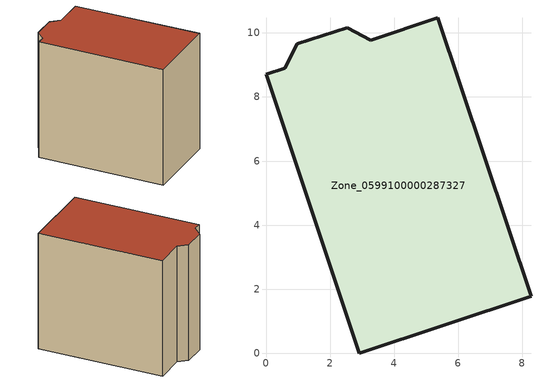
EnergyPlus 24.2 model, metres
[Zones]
Zone_0599100000287327
 floor ground (C_G): 0.58,8.9 0.97,9.67 2.54,10.17 3.27,9.78 5.36,10.47 8.28,1.77 2.91,0 0,8.71 z0
 wall outside (C_F): 2.91,0 8.28,1.77 5.36,10.47 3.27,9.78 2.54,10.17 0.97,9.67 0.58,8.9 0,8.71 2.91,0 z0:8.75
 roof outside (C_R): 0.97,9.67 0.58,8.9 0,8.71 2.91,0 8.28,1.77 5.36,10.47 3.27,9.78 2.54,10.17 z8.75
[BUILDING]
Pand.0599100000287327: North Axis=0; Terrain=City; Loads Convergence Tolerance Value=0.04; Temperature Convergence Tolerance Value=0.4; Solar Distribution=FullExterior; Maximum Number of Warmup Days=25; Minimum Number of Warmup Days=1
[Site:Location]
Rotterdam.The.Hague.AP_ZH_NLD Design_Conditions: Latitude=51.96; Longitude=4.45; Time Zone=1; Elevation=-4.5
[SITE:GROUNDTEMPERATURE:BUILDINGSURFACE]
18, 18, 18, 18, 18, 18, 18, 18, 18, 18, 18, 18
[MATERIAL] Thermal Absorptance=0.9; Solar Absorptance=0.7; Visible Absorptance=0.7
Name | Roughness | Thickness | Conductivity | Density | Specific Heat
G.TI.1946 | MediumSmooth | 0.15 | 1 | 540 | 1210
F.TI.1946 | Rough | 0.3 | 0.857143 | 1920 | 840
R.TI.1946 | MediumRough | 0.2 | 0.1 | 1500 | 1000
[CONSTRUCTION]
C_G: G.TI.1946
C_F: F.TI.1946
C_R: R.TI.1946
[ZONE]
Zone_0599100000287327: Type=1; Multiplier=1; Ceiling Height=Autocalculate; Volume=Autocalculate; Floor Area=autocalculate; Part of Total Floor Area=Yes
[ZONEINFILTRATION:DESIGNFLOWRATE]
Infil_Zone_0599100000287327: Zone or ZoneList or Space or SpaceList=Zone_0599100000287327; Schedule=AlwaysOn; Design Flow Rate Calculation Method=Flow/Area; Flow Rate per Floor Area=0.003; Constant Term Coefficient=1; Temperature Term Coefficient=0; Velocity Term Coefficient=0; Velocity Squared Term Coefficient=0
[HVACTEMPLATE:ZONE:IDEALLOADSAIRSYSTEM]
Zone_0599100000287327: Maximum Heating Supply Air Temperature=50; Minimum Cooling Supply Air Temperature=13; Maximum Heating Supply Air Humidity Ratio=0.0156; Minimum Cooling Supply Air Humidity Ratio=0.0077; Heating Limit=NoLimit; Cooling Limit=NoLimit; Dehumidification Control Type=ConstantSensibleHeatRatio; Cooling Sensible Heat Ratio=0.7; Dehumidification Setpoint=60; Humidification Control Type=None; Humidification Setpoint=30; Outdoor Air Method=None; Outdoor Air Flow Rate per Person=0.00944; Outdoor Air Flow Rate per Zone Floor Area=0; Outdoor Air Flow Rate per Zone=0; Demand Controlled Ventilation Type=None; Outdoor Air Economizer Type=NoEconomizer; Heat Recovery Type=None; Sensible Heat Recovery Effectiveness=0.7; Latent Heat Recovery Effectiveness=0.65
[ZONECONTROL:THERMOSTAT]
ThermostatControl_Zone_0599100000287327: Zone or ZoneList=Zone_0599100000287327; Control Type Schedule=DualSetpointControlType; Control 1=Thermostat_Zone_0599100000287327; Temperature Difference Between Cutout And Setpoint=0
[THERMOSTATSETPOINT:DUALSETPOINT]
Thermostat_Zone_0599100000287327: Heating Setpoint Temperature Schedule=HeatingSetpoint_Zone_0599100000287327; Cooling Setpoint Temperature Schedule=CoolingSetpoint_Zone_0599100000287327
[SCHEDULE:COMPACT]
HeatingSetpoint_Zone_0599100000287327: Through: 12/31, For: AllDays, Until: 24:00, 21
CoolingSetpoint_Zone_0599100000287327: Through: 12/31, For: AllDays, Until: 24:00, 24
DualSetpointControlType: Through: 12/31, For: AllDays, Until: 24:00, 4
AlwaysOn: Through: 12/31, For: AllDays, Until: 24:00, 1
